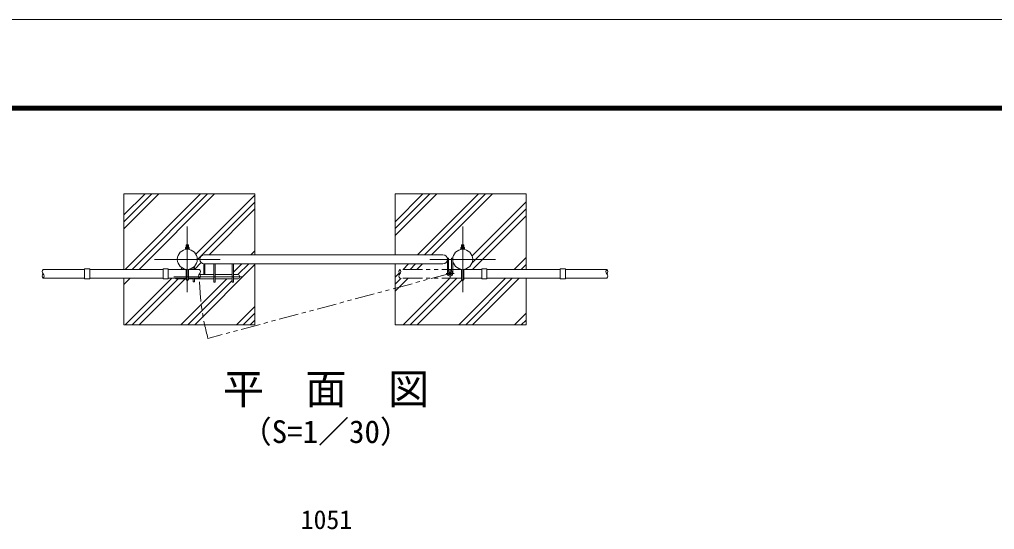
# Model space of a CAD drawing. Units: millimetres, scale not verified. Extents: x -6300 to 6300, y -4455 to 4455.
# Drawn here: x -3720 to 0, y 2511 to 4455 of the extents above; entities that cross this region are included whole.
import ezdxf
from ezdxf.enums import TextEntityAlignment as Align

# ---------------------------------------------------------------- set-up
doc = ezdxf.new("R2010")
doc.units = ezdxf.units.MM
doc.header["$LTSCALE"] = 30
for name, pattern in [('DASHED', [7.5, 6, -1.5]), ('USER1', [50.8, 31.75, -6.35, 6.35, -6.35]), ('USER2', [5, 2.5, -0.5, 0.5, -0.5, 0.5, -0.5])]:
    doc.linetypes.add(name, pattern=pattern)
for name, color, linetype, lineweight in [('0-0_D-STR1', 1, 'Continuous', 18), ('0-2_D-STR3', 3, 'Continuous', 13), ('0-3_D-BMK', 2, 'USER1', 13), ('0-4_D-STR4', 7, 'Continuous', 9), ('0-6_D-DCR-HCH', 7, 'Continuous', 9), ('0-7_D-STR-DIM', 7, 'Continuous', 9), ('0-A_D-TTL-TXT', 7, 'Continuous', 18), ('0-C_D-TTL', 7, 'Continuous', 9)]:
    doc.layers.add(name, color=color, linetype=linetype, lineweight=lineweight)
doc.styles.add('ＭＳ ゴシック', font='')
doc.styles.get('ＭＳ ゴシック').set_extended_font_data('MS Gothic')

msp = doc.modelspace()

# ---------------------------------------------------------------- linework, layer by layer
at = {"layer": '0-0_D-STR1'}
for p, q in [((-3015.4, 3557.91), (-2104.4, 3557.91)), ((-3630.05, 3502.76), (-3472.55, 3502.76)), ((-3452.55, 3502.76), (-3172.55, 3502.76)), ((-3152.55, 3502.76), (-3084.05, 3502.76)), ((-3015.4, 3523.91), (-2104.4, 3523.91)), ((-1956.75, 3502.76), (-2025.25, 3502.76)), ((-1656.75, 3502.76), (-1936.75, 3502.76)), ((-1479.25, 3502.76), (-1636.75, 3502.76)), ((-3630.05, 3468.76), (-3472.55, 3468.76)), ((-3452.55, 3468.76), (-3172.55, 3468.76)), ((-3152.55, 3468.76), (-3084.05, 3468.76)), ((-1956.75, 3468.76), (-2025.25, 3468.76)), ((-1656.75, 3468.76), (-1936.75, 3468.76)), ((-1479.25, 3468.76), (-1636.75, 3468.76))]:
    msp.add_line(p, q, dxfattribs=at)
at = {"layer": '0-0_D-STR1', "linetype": 'USER2', "lineweight": 13}
for p, q in [((-3076.05, 3502.76), (-3033.6, 3502.76)), ((-2033.25, 3502.76), (-2269.25, 3502.76)), ((-3076.05, 3468.76), (-3033.6, 3468.76)), ((-2033.25, 3468.76), (-2269.25, 3468.76))]:
    msp.add_line(p, q, dxfattribs=at)
at = {"layer": '0-0_D-STR1'}
for centre in [(-3080.05, 3540.91), (-2029.25, 3540.91)]:
    msp.add_circle(centre, 38.15, dxfattribs=at)
for centre, start, end in [((-3015.4, 3540.91), 90, 270), ((-2104.4, 3540.91), 270, 90)]:
    msp.add_arc(centre, 17, start, end, dxfattribs=at)
at = {"layer": '0-2_D-STR3'}
for p, q in [((-3087.55, 3579.06), (-3087.55, 3584.86)), ((-3072.55, 3579.06), (-3087.55, 3579.06)), ((-3074.12, 3585.56), (-3085.69, 3585.56)), ((-3084.05, 3595.19), (-3082.85, 3596.39)), ((-3084.05, 3585.56), (-3084.05, 3595.19)), ((-3084.05, 3578.85), (-3084.05, 3579.06)), ((-3083.8, 3584.86), (-3083.8, 3579.06)), ((-3083.35, 3585.56), (-3083.35, 3595.89)), ((-3077.25, 3596.39), (-3082.85, 3596.39)), ((-3076.75, 3585.56), (-3076.75, 3595.89)), ((-3076.3, 3584.86), (-3076.3, 3579.06)), ((-3076.05, 3585.56), (-3076.05, 3595.19)), ((-3076.05, 3578.85), (-3076.05, 3579.06)), ((-3072.55, 3579.06), (-3072.55, 3584.86)), ((-2036.75, 3579.06), (-2036.75, 3584.86)), ((-2036.75, 3579.06), (-2021.75, 3579.06)), ((-2035.17, 3585.56), (-2023.6, 3585.56)), ((-2033.25, 3585.56), (-2033.25, 3595.19)), ((-2033.25, 3578.85), (-2033.25, 3579.06)), ((-2033, 3584.86), (-2033, 3579.06)), ((-2032.55, 3585.56), (-2032.55, 3595.89)), ((-2032.05, 3596.39), (-2026.45, 3596.39)), ((-2025.25, 3595.19), (-2026.45, 3596.39)), ((-2025.95, 3585.56), (-2025.95, 3595.89)), ((-2025.5, 3584.86), (-2025.5, 3579.06)), ((-2025.25, 3585.56), (-2025.25, 3595.19)), ((-2025.25, 3578.85), (-2025.25, 3579.06)), ((-2021.75, 3579.06), (-2021.75, 3584.86)), ((-2087.4, 3486.91), (-2087.4, 3545.91)), ((-2082.9, 3545.91), (-2087.4, 3545.91)), ((-2082.9, 3495.27), (-2082.9, 3545.91)), ((-2071.9, 3545.91), (-2071.9, 3495.27)), ((-2071.9, 3545.91), (-2067.4, 3545.91)), ((-2067.4, 3545.91), (-2067.4, 3486.91)), ((-3472.55, 3504.76), (-3472.55, 3466.76)), ((-3472.55, 3504.76), (-3452.55, 3504.76)), ((-3452.55, 3504.76), (-3452.55, 3466.76)), ((-3172.55, 3504.76), (-3172.55, 3466.76)), ((-3172.55, 3504.76), (-3152.55, 3504.76)), ((-3152.55, 3504.76), (-3152.55, 3466.76)), ((-3084.05, 3464.39), (-3084.05, 3502.97)), ((-3076.05, 3464.39), (-3076.05, 3502.97)), ((-3057.15, 3510.4), (-3057.15, 3502.76)), ((-3057.15, 3510.4), (-3052.65, 3510.4)), ((-3052.65, 3502.76), (-3052.65, 3510.4)), ((-3017.15, 3523.91), (-3017.15, 3482.66)), ((-3012.65, 3523.91), (-3012.65, 3482.66)), ((-2978.4, 3523.91), (-2978.4, 3453.66)), ((-2973.9, 3523.91), (-2973.9, 3453.66)), ((-2908.52, 3523.91), (-2908.52, 3453.66)), ((-2904.02, 3523.91), (-2904.02, 3453.66)), ((-2033.25, 3464.39), (-2033.25, 3502.97)), ((-2025.25, 3464.39), (-2025.25, 3502.97)), ((-1956.75, 3504.76), (-1956.75, 3466.76)), ((-1936.75, 3504.76), (-1956.75, 3504.76)), ((-1936.75, 3504.76), (-1936.75, 3466.76)), ((-1656.75, 3504.76), (-1656.75, 3466.76)), ((-1636.75, 3504.76), (-1656.75, 3504.76)), ((-1636.75, 3504.76), (-1636.75, 3466.76)), ((-3472.55, 3466.76), (-3452.55, 3466.76)), ((-3172.55, 3466.76), (-3152.55, 3466.76)), ((-3124.9, 3468.76), (-3124.9, 3468.66)), ((-3122.9, 3466.66), (-3124.9, 3468.66)), ((-3122.9, 3468.76), (-3122.9, 3466.66)), ((-3122.9, 3466.66), (-3084.05, 3466.66)), ((-3076.05, 3466.66), (-3057.15, 3466.66)), ((-3057.15, 3468.76), (-3057.15, 3454.66)), ((-3052.65, 3454.66), (-3052.65, 3468.76)), ((-3052.65, 3466.66), (-2978.4, 3466.66)), ((-3031.37, 3482.66), (-2978.4, 3482.66)), ((-2973.9, 3482.66), (-2908.52, 3482.66)), ((-2973.9, 3466.66), (-2908.52, 3466.66)), ((-2904.02, 3482.66), (-2887.9, 3482.66)), ((-2904.02, 3466.66), (-2887.9, 3466.66)), ((-1936.75, 3466.76), (-1956.75, 3466.76)), ((-1636.75, 3466.76), (-1656.75, 3466.76)), ((-3057.15, 3454.66), (-3052.65, 3454.66)), ((-2978.4, 3453.66), (-2973.9, 3453.66)), ((-2908.52, 3453.66), (-2904.02, 3453.66))]:
    msp.add_line(p, q, dxfattribs=at)
for points in [[(-3077.25, 3596.39), (-3076.05, 3595.19), (-3084.05, 3595.19)], [(-2032.05, 3596.39), (-2033.25, 3595.19), (-2025.25, 3595.19)]]:
    msp.add_lwpolyline(points, dxfattribs=at)
for radius in [10, 5.5]:
    msp.add_circle((-2077.4, 3486.91), radius, dxfattribs=at)
for centre, radius, start, end in [((-3085.67, 3582.7), 2.86, 49.0514, 130.9486), ((-3080.05, 3575.17), 10.39, 68.85295, 111.14705), ((-3074.42, 3582.77), 2.81, 48.21899, 131.78101), ((-2034.87, 3582.77), 2.81, 48.21899, 131.78101), ((-2029.25, 3575.17), 10.39, 68.85295, 111.14705), ((-2023.62, 3582.7), 2.86, 49.0514, 130.9486), ((-2887.9, 3474.66), 8, 270, 90)]:
    msp.add_arc(centre, radius, start, end, dxfattribs=at)
at = {"layer": '0-2_D-STR3', "linetype": 'DASHED'}
for centre in [(-3080.05, 3464.39), (-2029.25, 3464.39)]:
    msp.add_arc(centre, 4, 180, 0, dxfattribs=at)
at = {"layer": '0-3_D-BMK'}
for p, q in [((-3080.05, 3665.91), (-3080.05, 3415.91)), ((-2029.25, 3665.91), (-2029.25, 3415.91)), ((-2955.05, 3540.91), (-3205.05, 3540.91)), ((-2154.25, 3540.91), (-1904.25, 3540.91)), ((-2077.4, 3471.38), (-2077.4, 3502.45)), ((-3131.76, 3474.66), (-2867.9, 3474.66)), ((-2092.93, 3486.91), (-2061.87, 3486.91))]:
    msp.add_line(p, q, dxfattribs=at)
at = {"layer": '0-3_D-BMK', "linetype": 'USER2'}
msp.add_line((-2077.4, 3486.91), (-3001.42, 3239.69), dxfattribs=at)
msp.add_arc((-2077.4, 3486.91), 956.52, 181.93214, 194.97898, dxfattribs=at)
at = {"layer": '0-4_D-STR4'}
for p, q in [((-3322.15, 3790.91), (-3322.15, 3502.76)), ((-2822.15, 3790.91), (-3322.15, 3790.91)), ((-2822.15, 3557.91), (-2822.15, 3790.91)), ((-2287.15, 3790.91), (-2287.15, 3557.91)), ((-1787.15, 3790.91), (-2287.15, 3790.91)), ((-1787.15, 3502.76), (-1787.15, 3790.91)), ((-2287.15, 3523.91), (-2287.15, 3290.91)), ((-3322.15, 3468.76), (-3322.15, 3290.91))]:
    msp.add_line(p, q, dxfattribs=at)
for points in [[(-3322.15, 3290.91), (-2822.15, 3290.91), (-2822.15, 3523.91)], [(-2287.15, 3290.91), (-1787.15, 3290.91), (-1787.15, 3468.76)]]:
    msp.add_lwpolyline(points, dxfattribs=at)
at = {"layer": '0-6_D-DCR-HCH'}
for p, q in [((-3322.15, 3657.12), (-3188.35, 3790.91)), ((-3322.15, 3683.63), (-3214.87, 3790.91)), ((-3322.15, 3710.15), (-3241.38, 3790.91)), ((-3317.4, 3502.76), (-3029.25, 3790.91)), ((-3290.88, 3502.76), (-3002.73, 3790.91)), ((-3264.37, 3502.76), (-2976.22, 3790.91)), ((-3047.49, 3560.55), (-2822.15, 3785.89)), ((-2287.15, 3631.46), (-2127.69, 3790.91)), ((-2287.15, 3657.97), (-2154.21, 3790.91)), ((-2287.15, 3684.49), (-2180.72, 3790.91)), ((-1993.5, 3553.87), (-1787.15, 3760.23)), ((-2997.09, 3557.91), (-2822.15, 3732.85)), ((-1993.65, 3527.21), (-1787.15, 3733.71)), ((-1991.58, 3502.76), (-1787.15, 3707.19)), ((-2837.99, 3557.91), (-2822.15, 3573.76)), ((-1832.48, 3502.76), (-1787.15, 3548.1)), ((-3105.27, 3502.76), (-3099.66, 3508.37)), ((-3052.24, 3502.76), (-3026.69, 3528.31)), ((-3051.95, 3290.91), (-2822.15, 3520.72)), ((-2904.4, 3491.51), (-2871.99, 3523.91)), ((-2886.82, 3482.56), (-2845.47, 3523.91)), ((-2256.74, 3502.76), (-2235.59, 3523.91)), ((-2230.22, 3502.76), (-2209.07, 3523.91)), ((-2203.71, 3502.76), (-2182.56, 3523.91)), ((-2044.61, 3502.76), (-2042.19, 3505.18)), ((-2018.09, 3502.76), (-2015.27, 3505.59)), ((-1805.96, 3502.76), (-1787.15, 3521.58)), ((-3322.15, 3444.99), (-3298.37, 3468.76)), ((-3317.12, 3290.91), (-3139.27, 3468.76)), ((-3290.6, 3290.91), (-3114.85, 3466.66)), ((-3264.09, 3290.91), (-3088.34, 3466.66)), ((-3104.99, 3290.91), (-2929.24, 3466.66)), ((-3078.47, 3290.91), (-2908.9, 3460.49)), ((-2904.4, 3464.99), (-2902.72, 3466.66)), ((-2287.15, 3472.36), (-2271.14, 3488.36)), ((-2287.15, 3445.84), (-2264.22, 3468.76)), ((-2256.46, 3290.91), (-2078.61, 3468.76)), ((-2229.94, 3290.91), (-2052.09, 3468.76)), ((-2203.43, 3290.91), (-2032.39, 3461.95)), ((-2044.33, 3290.91), (-1866.48, 3468.76)), ((-2017.81, 3290.91), (-1839.96, 3468.76)), ((-1991.29, 3290.91), (-1813.44, 3468.76)), ((-2892.85, 3290.91), (-2822.15, 3361.62)), ((-2866.34, 3290.91), (-2822.15, 3335.11)), ((-1832.19, 3290.91), (-1787.15, 3335.96)), ((-2839.82, 3290.91), (-2822.15, 3308.59)), ((-1805.68, 3290.91), (-1787.15, 3309.45))]:
    msp.add_line(p, q, dxfattribs=at)
for points in [[(-3042.03, 3539.48), (-3040.6, 3540.91), (-2822.15, 3759.37)], [(-2201.59, 3557.91), (-2029.25, 3730.26), (-1968.59, 3790.91)], [(-2175.07, 3557.91), (-2029.25, 3703.74), (-1942.07, 3790.91)], [(-2148.56, 3557.91), (-2029.25, 3677.23), (-1915.56, 3790.91)], [(-2287.15, 3419.33), (-2271.49, 3434.98), (-2237.71, 3468.76)]]:
    msp.add_lwpolyline(points, dxfattribs=at)
at = {"layer": '0-7_D-STR-DIM'}
for centre, start, end in [((-3621.49, 3494.26), 135.18146, 224.81854), ((-3042.16, 3494.26), 315.18146, 44.81854), ((-2260.69, 3494.26), 135.18146, 224.81854), ((-2277.8, 3494.26), 315.18146, 44.81854), ((-1470.69, 3494.26), 135.18146, 224.81854), ((-1487.8, 3494.26), 315.18146, 44.81854), ((-3621.49, 3477.26), 135.18146, 224.81854), ((-3638.6, 3477.26), 315.18146, 44.81854), ((-3025.05, 3477.26), 135.18146, 224.81854), ((-3042.16, 3477.26), 315.18146, 44.81854), ((-2260.69, 3477.26), 135.18146, 224.81854), ((-1487.8, 3477.26), 315.18146, 44.81854)]:
    msp.add_arc(centre, 12.06, start, end, dxfattribs=at)
at = {"layer": '0-C_D-TTL', "color": 2, "lineweight": 18}
msp.add_lwpolyline([(-6300, 4455), (6300, 4455), (6300, -4455), (-6300, -4455)], close=True, dxfattribs=at)
at = {"layer": '0-C_D-TTL'}
for points in [[(-5895, 4125), (5895, 4125), (5895, -4125), (-5895, -4125)], [(-5891.25, 4121.25), (5891.25, 4121.25), (5891.25, -4121.25), (-5891.25, -4121.25)], [(-5887.5, 4117.5), (5887.5, 4117.5), (5887.5, -4117.5), (-5887.5, -4117.5)], [(-5883.75, 4113.75), (5883.75, 4113.75), (5883.75, -4113.75), (-5883.75, -4113.75)], [(-5880, 4110), (5880, 4110), (5880, -4110), (-5880, -4110)]]:
    msp.add_lwpolyline(points, close=True, dxfattribs=at)

# ---------------------------------------------------------------- texts
at = {"layer": '0-7_D-STR-DIM', "style": 'ＭＳ ゴシック'}
msp.add_text('1051', height=72.14, dxfattribs=at).set_placement((-2647.38, 2491.07), align=Align.BOTTOM_LEFT)
at = {"layer": '0-A_D-TTL-TXT', "style": 'ＭＳ ゴシック'}
for s, height, p in [('平\u3000面\u3000図', 115.5, (-2944.49, 2954.61)), ('（S=1／30）', 86.66, (-2876.27, 2814.82))]:
    msp.add_text(s, height=height, dxfattribs=at).set_placement(p, align=Align.BOTTOM_LEFT)

doc.saveas('drawing.dxf')
